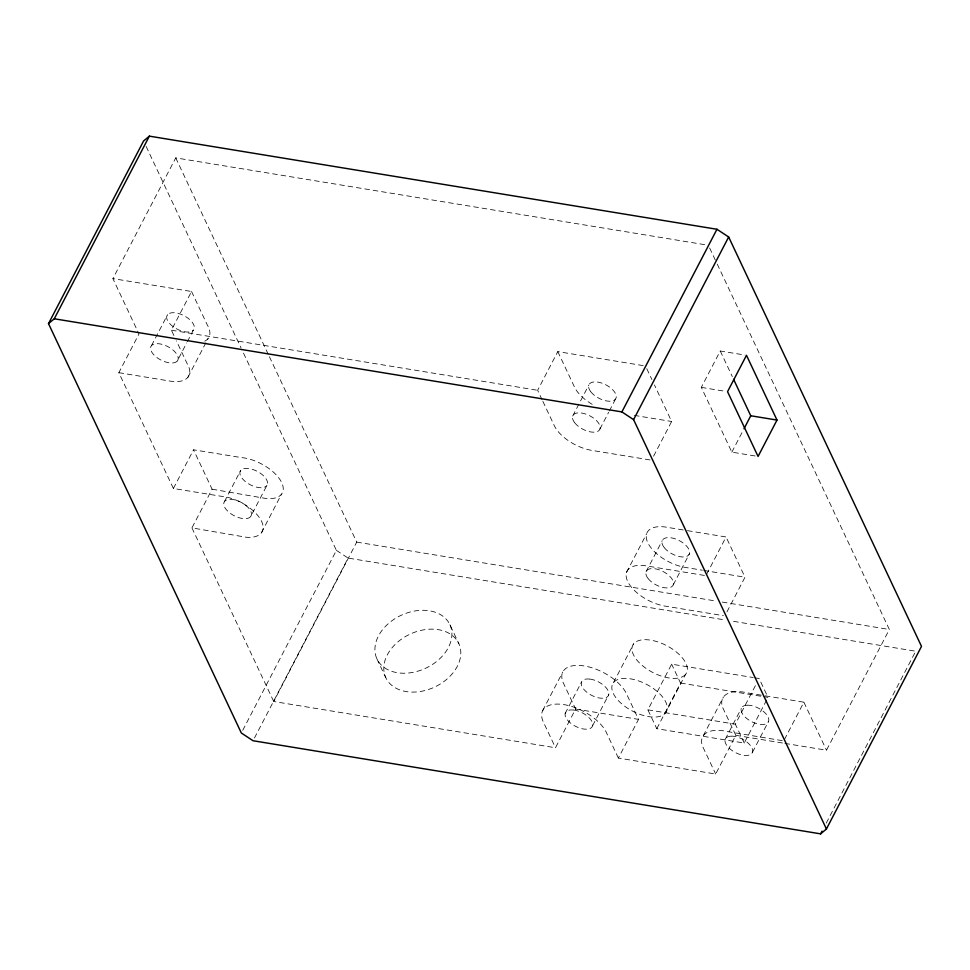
<?xml version="1.0" encoding="UTF-8"?>
<svg xmlns="http://www.w3.org/2000/svg" width="970" height="970" viewBox="0 0 970 970"><rect width="100%" height="100%" fill="white"/><g stroke="black" fill="none" stroke-linecap="round" stroke-linejoin="round"><path stroke-width="0.73" stroke-dasharray="4.85 3.64" d="M212.09 489.195L266.435 498.568A32.24 16.114 27.5 0 0 280.391 480.235A32.24 16.114 27.5 0 0 241.009 457.525L193.527 449.789L212.09 489.195L191.939 527.886L246.295 537.259A32.24 16.114 27.5 0 0 260.251 518.926A32.24 16.114 27.5 0 0 220.869 496.216L173.387 488.48L118.837 372.686L138.977 333.995L112.896 278.608L175.74 157.88L708.355 245.264M151.478 345.599L167.592 314.644M173.909 335.535L171.399 330.2L191.539 291.509L112.896 278.608M177.255 361.058A15.108 7.554 27.5 0 0 162.305 344.423A15.108 7.554 27.5 0 0 153.539 354.499A15.108 7.554 27.5 0 0 177.255 361.058L186.652 342.992M187.331 341.707L193.369 330.103A15.108 7.554 27.5 0 0 178.419 313.468A15.108 7.554 27.5 0 0 169.653 323.543A15.108 7.554 27.5 0 0 193.369 330.103M187.913 377.269L208.053 338.578M173.387 488.48L193.527 449.789M224.385 501.708L240.499 470.753M250.83 516.295A15.108 7.554 27.5 0 0 234.57 499.841A15.108 7.554 27.5 0 0 227.416 510.863A15.108 7.554 27.5 0 0 250.83 516.295L266.944 485.339A15.108 7.554 27.5 0 0 250.684 468.886A15.108 7.554 27.5 0 0 243.531 479.907A15.108 7.554 27.5 0 0 266.944 485.339M261.427 532.797L281.567 494.106M242.73 730.313L336.408 550.366L241.603 349.103M254.443 738.037L348.109 558.089L724.529 619.854M761.341 695.175L748.137 692.992A36.266 18.139 27.5 0 0 722.42 707.009L735.806 735.333L715.666 774.024L618.387 758.067L638.527 719.376L626.96 694.799A36.266 18.139 27.5 0 0 585.807 666.232A36.266 18.139 27.5 0 0 563.073 682.407L575.622 709.046L555.483 747.749L273.734 701.516L356.717 542.097L269.126 356.135M542.133 399.822L537.647 390.292L557.786 351.601L644.019 365.751M572.712 415.997L588.838 385.041M599.933 429.043L608.651 412.274M609.33 410.989L616.047 398.088M653.586 456.179L671.652 421.489L654.435 384.945M755.145 455.973L731.829 452.141L701.322 387.37L720.249 351.007L745.033 355.068M542.606 710.743L562.745 672.052M626.511 572.421L646.65 533.73M565.17 713.471L581.285 682.516M646.105 571.657L662.219 540.702M731.829 452.141L743.323 430.062M613.561 682.492L633.701 643.801M592.634 725.645L608.748 694.69M673.253 584.849L689.367 553.894M706.609 574.349L726.057 536.98L684.662 530.19M766.603 700.073L744.232 743.044L656.775 728.7L647.887 709.834L671.652 664.171L753.181 677.545M656.775 728.7L680.54 683.038L671.652 664.171M665.505 712.962A30.228 15.108 27.5 0 0 634.889 679.776A30.228 15.108 27.5 0 0 618.205 700.449A30.228 15.108 27.5 0 0 665.505 712.962L685.644 674.271A30.228 15.108 27.5 0 0 655.029 641.085A30.228 15.108 27.5 0 0 638.345 661.758A30.228 15.108 27.5 0 0 685.644 674.271M726.942 611.9L744.996 577.211L726.057 536.98M703.226 735.83L723.377 697.127M725.22 739.334L741.335 708.379M744.232 743.044L735.345 724.178L755.618 685.232M752.465 752.271L768.579 721.316M784.427 739.552L803.875 702.195L762.808 695.417M784.863 743.384L826.488 750.21L889.344 629.481L716.733 263.04M826.234 823.118L915.716 651.222L730.495 620.836M701.322 387.37L726.093 391.443M171.399 330.2L537.647 390.292M634.319 415.366L671.652 421.489M118.837 372.686L172.502 381.489A32.24 16.114 27.5 0 0 187.101 363.52L176.419 340.87M650.009 459.938L591.773 450.383A32.24 16.114 27.5 0 1 554.307 425.672L542.776 401.18M683.195 529.947L665.456 527.037A32.24 16.114 27.5 0 0 648.118 543.333A32.24 16.114 27.5 0 0 686.129 567.547L702.316 570.202M703.796 570.445L744.996 577.211M704.426 575.44L645.305 565.74A32.24 16.114 27.5 0 0 627.966 582.024A32.24 16.114 27.5 0 0 665.99 606.25L723.39 615.659M356.717 542.097L716.272 601.085M722.238 602.067L889.344 629.481M754.66 677.787L759.11 678.527L767.997 697.381L763.548 696.654M680.54 683.038L762.068 696.411M647.887 709.834L735.345 724.178M782.269 740.644L727.997 731.683A36.266 18.139 27.5 0 0 702.28 745.7L715.666 774.024M575.622 709.046L638.527 719.376M735.806 735.333L783.384 743.141M336.408 550.366L348.109 558.089M709.64 248.005L716.078 261.67M720.249 351.007L732.326 376.639M646.784 368.697L651.888 379.525M803.875 702.195L826.488 750.21M557.786 351.601L574.446 386.969A32.24 16.114 27.5 0 0 595.398 406.078M618.387 758.067L606.808 733.502A36.266 18.139 27.5 0 0 565.668 704.923A36.266 18.139 27.5 0 0 542.933 721.098L555.483 747.749M449.934 624.753A40.291 29.173 -25.2 0 1 405.702 673.204A40.291 29.173 -25.2 0 1 384.581 627.311A40.291 29.173 -25.2 0 1 449.934 624.753L458.822 643.619A40.291 29.173 -25.2 0 1 414.59 692.071A40.291 29.173 -25.2 0 1 393.456 646.178A40.291 29.173 -25.2 0 1 458.822 643.619M175.74 157.88L268.484 354.777M146.155 146.47L240.96 347.733M376.869 658.751L385.757 677.618M191.539 291.509L207.24 324.829A32.24 16.114 27.5 0 1 204.44 341.319M191.939 527.886L273.734 701.516M747.082 705.19L744.402 705.651A15.108 7.554 27.5 0 0 749.022 720.128L752.465 722.044A15.108 7.554 27.5 0 0 768.495 718.067A15.108 7.554 27.5 0 0 747.082 705.19M730.968 736.145L728.288 736.606A15.108 7.554 27.5 0 0 732.908 751.083L736.351 752.999A15.108 7.554 27.5 0 0 752.38 749.022A15.108 7.554 27.5 0 0 730.968 736.145M589.699 679.048L586.571 678.988A15.108 7.554 27.5 0 0 583.031 688.348A15.108 7.554 27.5 0 0 600.333 698.157L603.461 698.23A15.108 7.554 27.5 0 0 607.002 688.858A15.108 7.554 27.5 0 0 589.699 679.048M573.585 710.004L570.457 709.943A15.108 7.554 27.5 0 0 566.916 719.303A15.108 7.554 27.5 0 0 584.219 729.113L587.347 729.185A15.108 7.554 27.5 0 0 590.888 719.813A15.108 7.554 27.5 0 0 573.585 710.004M648.142 578.593A15.108 7.554 27.5 0 0 672.077 586.45A15.108 7.554 27.5 0 0 658.812 569.705A15.108 7.554 27.5 0 0 648.142 578.593M664.256 547.638A15.108 7.554 27.5 0 0 688.191 555.495A15.108 7.554 27.5 0 0 674.938 538.75A15.108 7.554 27.5 0 0 664.256 547.638M590.985 392.001A15.108 7.554 27.5 0 0 614.907 399.713A15.108 7.554 27.5 0 0 601.424 382.968A15.108 7.554 27.5 0 0 590.985 392.001M574.87 422.956A15.108 7.554 27.5 0 0 598.793 430.668A15.108 7.554 27.5 0 0 585.31 413.923A15.108 7.554 27.5 0 0 574.87 422.956"/><path stroke-width="1.45" d="M48.5 323.628L143.572 141.002L149.356 136.139L716.963 229.272L728.664 236.995L921.5 646.372L826.428 828.998L820.644 833.861L253.037 740.728L241.336 733.005L48.5 323.628L54.284 318.778L149.356 136.139M54.284 318.778L621.891 411.911L716.963 229.272M826.428 828.998L633.592 419.634L728.664 236.995M744.002 428.764L750.756 415.766L733.599 379.343M776.994 420.071L758.067 456.446L727.548 391.674L746.488 355.311L776.994 420.071L750.756 415.766M820.644 833.861L822.039 831.169M621.891 411.911L633.592 419.634"/></g></svg>
